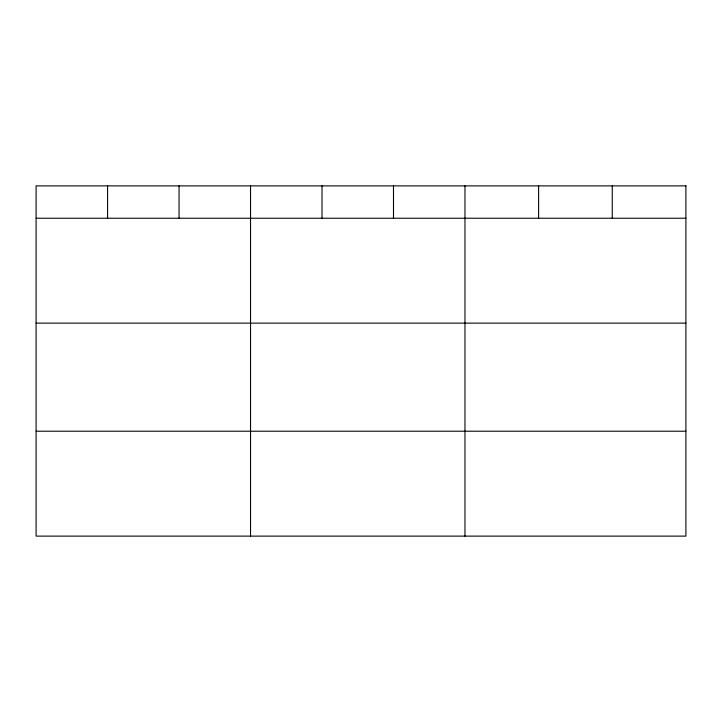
<?xml version="1.0" encoding="UTF-8"?>
<svg xmlns="http://www.w3.org/2000/svg" width="722" height="722" viewBox="0 0 722 722"><rect width="100%" height="100%" fill="white"/><g stroke="black" fill="none" stroke-linecap="round" stroke-linejoin="round"><path stroke-width="1.08" d="M36.1 218.234L685.9 218.234M36.1 323.14L685.9 323.14M36.1 431.214L685.9 431.214M612.256 185.879L612.256 218.234M538.612 185.879L538.612 218.234M464.968 185.879L464.968 536.121M393.49 185.879L393.49 218.234M322.012 185.879L322.012 218.234M250.534 185.879L250.534 536.121M179.056 185.879L179.056 218.234M107.578 185.879L107.578 218.234M685.9 185.879L36.1 185.879L36.1 536.121L685.9 536.121L685.9 185.879"/></g></svg>
